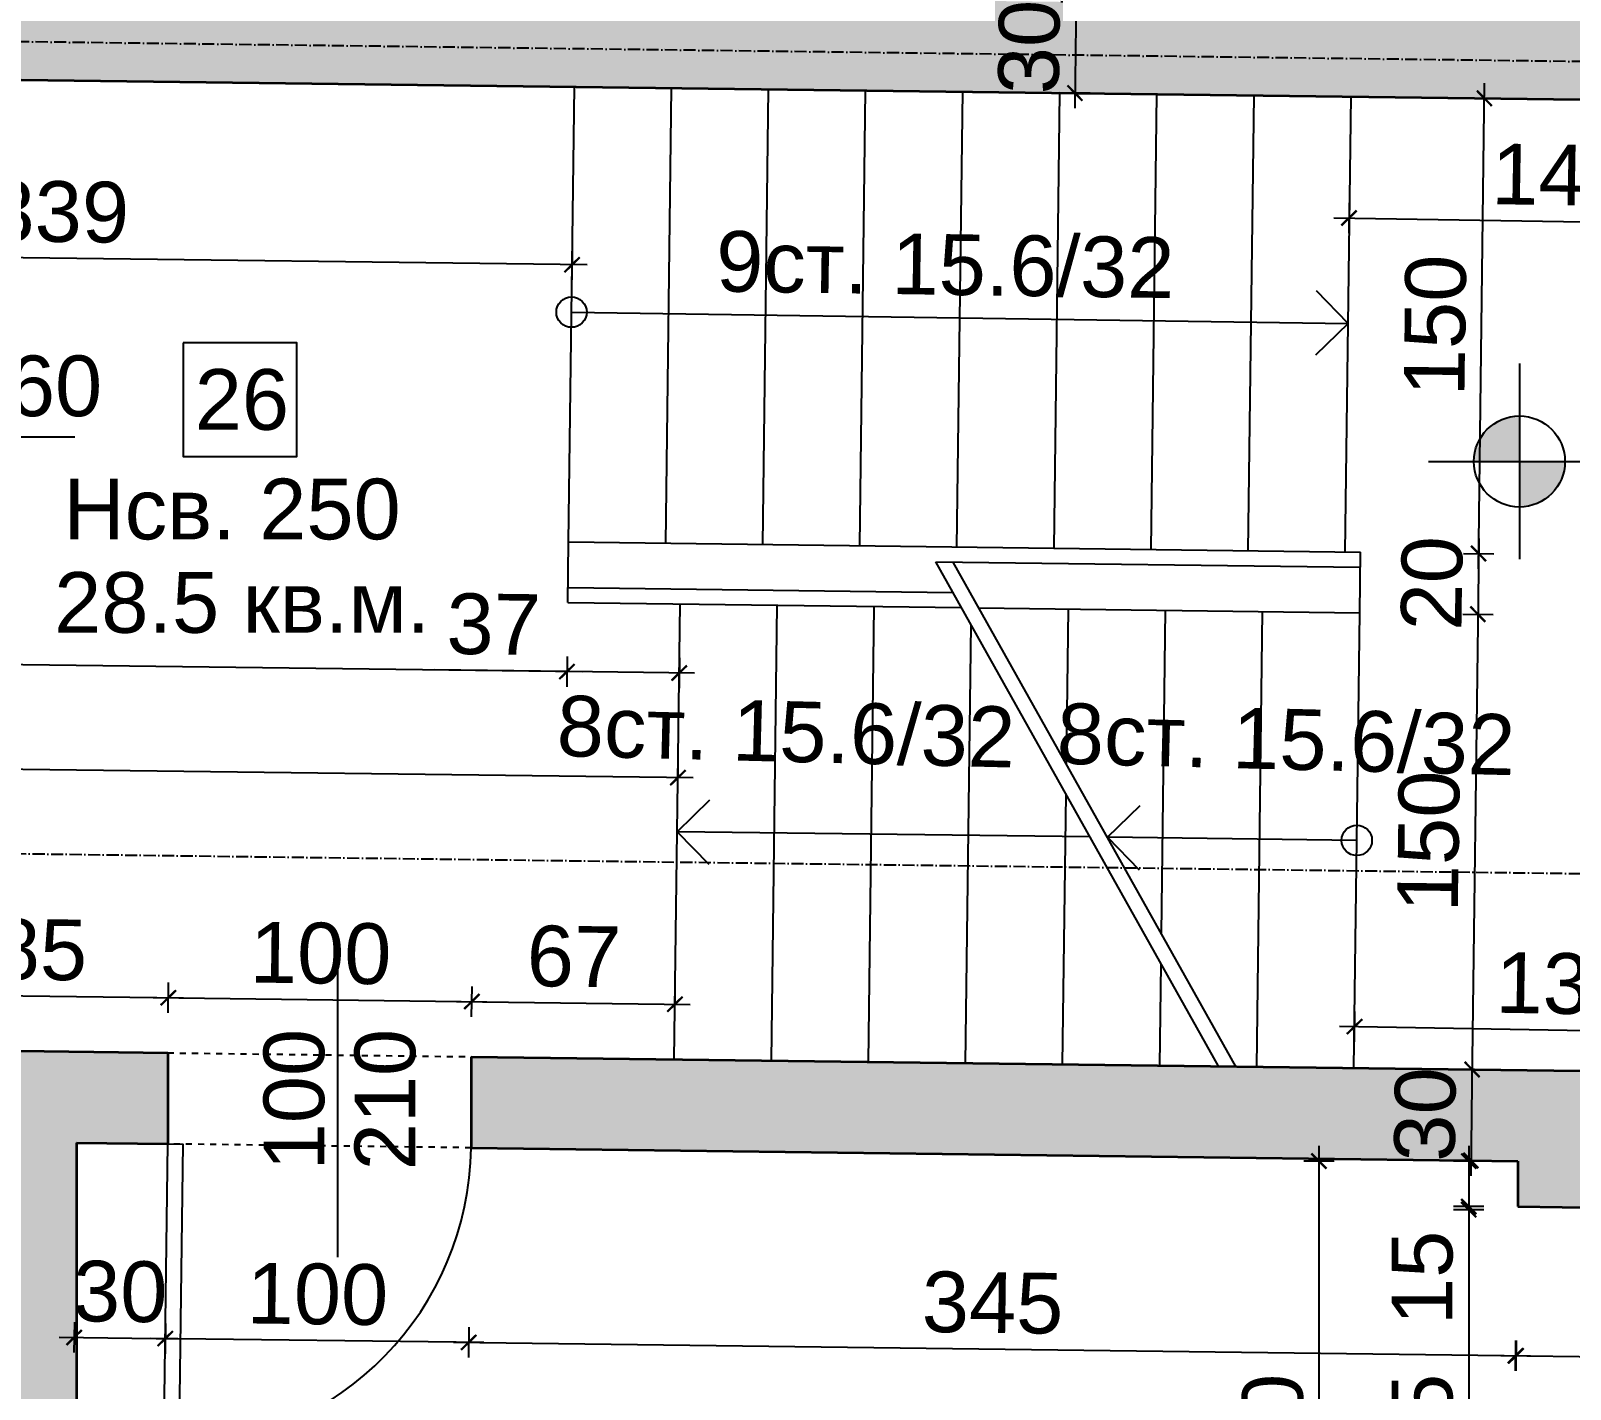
# Model space of a CAD drawing. Header units: inches. Extents: x -72385 to 39588, y -6525 to 66685.
# Drawn here: x -40827 to -40320, y 8320 to 8767 of the extents above; entities that cross this region are included whole.
import ezdxf

# ---------------------------------------------------------------- set-up
doc = ezdxf.new("R2010")
doc.units = ezdxf.units.IN
doc.header["$MEASUREMENT"] = 0
doc.linetypes.add('DashDot', pattern=[0.6, 0.4, -0.1, 0, -0.1])
doc.linetypes.add('Hidden', pattern=[0.4, 0.2, -0.2])
for name, color, linetype, lineweight in [('Врати', 251, 'Continuous', 25), ('Изгледни линии', 253, 'Continuous', 25), ('Линия на разрез', 252, 'DashDot', 25), ('Надписи Hсв', 252, 'Continuous', 25), ('Надписи врати', 252, 'Continuous', 25), ('Надписи коти вътрешни', 252, 'Continuous', 25), ('Надписи нива', 252, 'Continuous', 25), ('Надписи номера на пом.', 252, 'Continuous', 25), ('Надписи площ', 252, 'Continuous', 25), ('Оси', 252, 'DashDot', 25), ('Пунктир', 253, 'Hidden', 25), ('Разрезни линии', 7, 'Continuous', 35), ('Щрих стени', 254, 'Continuous', 25)]:
    doc.layers.add(name, color=color, linetype=linetype, lineweight=lineweight)
doc.styles.add('Arial Regular', font='arial.ttf')
doc.styles.get("Standard").update_dxf_attribs({"font": 'arial.ttf'})
doc.dimstyles.new('Annotative', dxfattribs={"dimscale": 0, "dimtxt": 20, "dimasz": 5, "dimexe": 5, "dimexo": 5, "dimgap": 5, "dimtad": 1, "dimdec": 0, "dimzin": 0, "dimdsep": 46, "dimtxsty": 'Standard', "dimblk": 'ARCHTICK', "dimcen": 5, "dimdle": 5, "dimadec": 0, "dimazin": 0, "dimtfac": 1, "dimtdec": 0, "dimtofl": 0, "dimtmove": 0, "dimatfit": 3, "dimldrblk": 'ARCHTICK', "dimfxl": 5, "dimfxlon": 1, "dimtolj": 1, "dimtzin": 0, "dimarcsym": 1})

# ---------------------------------------------------------------- blocks, each defined once
blk = doc.blocks.new('_ArchTick')
at = {"color": 0, "linetype": 'ByBlock', "const_width": 0.15}
blk.add_lwpolyline([(-0.5, -0.5), (0.5, 0.5)], dxfattribs=at)
blk = doc.blocks.new('*D1658')
at = {"layer": 'Defpoints', "color": 0, "ltscale": 50, "transparency": 16777216}
for p in [(-40782.11, 8448.68), (-40867.34, 8431.6), (-40782.34, 8430.52)]:
    blk.add_point(p, dxfattribs=at)
at = {"layer": 'Надписи коти вътрешни', "color": 0, "lineweight": -2, "ltscale": 50, "transparency": 16777216}
for p, q in [((-40867.17, 8444.76), (-40867.04, 8454.76)), ((-40782.17, 8443.68), (-40782.04, 8453.68)), ((-40872.11, 8449.83), (-40777.11, 8448.62))]:
    blk.add_line(p, q, dxfattribs=at)
at = {"layer": 'Надписи коти вътрешни', "color": 0, "lineweight": -2, "ltscale": 50, "transparency": 16777216, "xscale": 5, "yscale": 5, "zscale": 5}
for p, rotation in [((-40867.11, 8449.76), 179.2706286525463), ((-40782.11, 8448.68), 359.2706286525462)]:
    blk.add_blockref('_ArchTick', p, dxfattribs=dict(at, rotation=rotation))
at = {"layer": 'Надписи коти вътрешни', "color": 0, "ltscale": 50, "transparency": 16777216, "insert": (-40824.41, 8464.43), "char_height": 20, "attachment_point": 5, "rotation": 359.2706}
blk.add_mtext('\\A1;85', dxfattribs=at)
blk = doc.blocks.new('*D1659')
at = {"layer": 'Defpoints', "color": 0, "ltscale": 50, "transparency": 16777216}
for p in [(-40682.11, 8447.41), (-40782.34, 8430.52), (-40682.34, 8429.24)]:
    blk.add_point(p, dxfattribs=at)
at = {"layer": 'Надписи коти вътрешни', "color": 0, "lineweight": -2, "ltscale": 50, "transparency": 16777216}
for p, q in [((-40782.17, 8443.68), (-40782.04, 8453.68)), ((-40682.17, 8442.41), (-40682.04, 8452.41)), ((-40787.11, 8448.75), (-40677.11, 8447.35))]:
    blk.add_line(p, q, dxfattribs=at)
at = {"layer": 'Надписи коти вътрешни', "color": 0, "lineweight": -2, "ltscale": 50, "transparency": 16777216, "xscale": 5, "yscale": 5, "zscale": 5}
for p, rotation in [((-40782.11, 8448.68), 179.2706286525483), ((-40682.11, 8447.41), 359.2706286525483)]:
    blk.add_blockref('_ArchTick', p, dxfattribs=dict(at, rotation=rotation))
at = {"layer": 'Надписи коти вътрешни', "color": 0, "ltscale": 50, "transparency": 16777216, "insert": (-40731.91, 8463.26), "char_height": 20, "attachment_point": 5, "rotation": 359.2706}
blk.add_mtext('\\A1;100', dxfattribs=at)
blk = doc.blocks.new('*D1660')
at = {"layer": 'Defpoints', "color": 0, "ltscale": 50, "transparency": 16777216}
for p in [(-40615.15, 8446.56), (-40682.34, 8429.24), (-40615.38, 8428.39)]:
    blk.add_point(p, dxfattribs=at)
at = {"layer": 'Надписи коти вътрешни', "color": 0, "lineweight": -2, "ltscale": 50, "transparency": 16777216}
for p, q in [((-40682.17, 8442.41), (-40682.04, 8452.41)), ((-40687.11, 8447.47), (-40610.15, 8446.49)), ((-40615.21, 8441.56), (-40615.08, 8451.56))]:
    blk.add_line(p, q, dxfattribs=at)
at = {"layer": 'Надписи коти вътрешни', "color": 0, "lineweight": -2, "ltscale": 50, "transparency": 16777216, "xscale": 5, "yscale": 5, "zscale": 5}
for p, rotation in [((-40682.11, 8447.41), 179.2706286525543), ((-40615.15, 8446.56), 359.2706286525543)]:
    blk.add_blockref('_ArchTick', p, dxfattribs=dict(at, rotation=rotation))
at = {"layer": 'Надписи коти вътрешни', "color": 0, "ltscale": 50, "transparency": 16777216, "insert": (-40648.43, 8462.19), "char_height": 20, "attachment_point": 5, "rotation": 359.2706}
blk.add_mtext('\\A1;67', dxfattribs=at)
blk = doc.blocks.new('*D1661')
at = {"layer": 'Defpoints', "color": 0, "ltscale": 50, "transparency": 16777216}
for p in [(-40252.11, 8436.83), (-40391.4, 8425.54), (-40252.34, 8423.2)]:
    blk.add_point(p, dxfattribs=at)
at = {"layer": 'Надписи коти вътрешни', "color": 0, "lineweight": -2, "ltscale": 50, "transparency": 16777216}
for p, q in [((-40391.25, 8434.18), (-40391.08, 8444.17)), ((-40396.17, 8439.26), (-40247.11, 8436.75)), ((-40252.19, 8431.83), (-40252.02, 8441.83))]:
    blk.add_line(p, q, dxfattribs=at)
at = {"layer": 'Надписи коти вътрешни', "color": 0, "lineweight": -2, "ltscale": 50, "transparency": 16777216, "xscale": 5, "yscale": 5, "zscale": 5}
for p, rotation in [((-40391.17, 8439.18), 179.0346488675228), ((-40252.11, 8436.83), 359.0346488675228)]:
    blk.add_blockref('_ArchTick', p, dxfattribs=dict(at, rotation=rotation))
at = {"layer": 'Надписи коти вътрешни', "color": 0, "ltscale": 50, "transparency": 16777216, "insert": (-40321.38, 8453.22), "char_height": 20, "attachment_point": 5, "rotation": 359.0346}
blk.add_mtext('\\A1;139', dxfattribs=at)
blk = doc.blocks.new('*D1662')
at = {"layer": 'Defpoints', "color": 0, "ltscale": 50, "transparency": 16777216}
for p in [(-40392.32, 8745.58), (-40252.34, 8743.22), (-40253.01, 8703.24)]:
    blk.add_point(p, dxfattribs=at)
at = {"layer": 'Надписи коти вътрешни', "color": 0, "lineweight": -2, "ltscale": 50, "transparency": 16777216}
for p, q in [((-40392.91, 8710.59), (-40393.08, 8700.6)), ((-40252.93, 8708.24), (-40253.09, 8698.24)), ((-40398, 8705.68), (-40248.01, 8703.16))]:
    blk.add_line(p, q, dxfattribs=at)
at = {"layer": 'Надписи коти вътрешни', "color": 0, "lineweight": -2, "ltscale": 50, "transparency": 16777216, "xscale": 5, "yscale": 5, "zscale": 5}
for p, rotation in [((-40393, 8705.6), 179.036209973822), ((-40253.01, 8703.24), 359.036209973822)]:
    blk.add_blockref('_ArchTick', p, dxfattribs=dict(at, rotation=rotation))
at = {"layer": 'Надписи коти вътрешни', "color": 0, "ltscale": 50, "transparency": 16777216, "insert": (-40322.75, 8719.63), "char_height": 20, "attachment_point": 5, "rotation": 359.0362}
blk.add_mtext('\\A1;140', dxfattribs=at)
blk = doc.blocks.new('*D1664')
at = {"layer": 'Defpoints', "color": 0, "ltscale": 50, "transparency": 16777216}
for p in [(-40389.49, 8575.53), (-40391.4, 8425.54), (-40352.46, 8425.04)]:
    blk.add_point(p, dxfattribs=at)
at = {"layer": 'Надписи коти вътрешни', "color": 0, "lineweight": -2, "ltscale": 50, "transparency": 16777216}
for p, q in [((-40350.49, 8580.03), (-40352.52, 8420.04)), ((-40355.55, 8575.09), (-40345.55, 8574.97)), ((-40357.46, 8425.11), (-40347.46, 8424.98))]:
    blk.add_line(p, q, dxfattribs=at)
at = {"layer": 'Надписи коти вътрешни', "color": 0, "lineweight": -2, "ltscale": 50, "transparency": 16777216, "xscale": 5, "yscale": 5, "zscale": 5}
for p, rotation in [((-40350.55, 8575.03), 89.270628652551), ((-40352.46, 8425.04), 269.270628652551)]:
    blk.add_blockref('_ArchTick', p, dxfattribs=dict(at, rotation=rotation))
at = {"layer": 'Надписи коти вътрешни', "color": 0, "ltscale": 50, "transparency": 16777216, "insert": (-40366.72, 8500.23), "char_height": 20, "attachment_point": 5, "rotation": 89.2706}
blk.add_mtext('\\A1;150', dxfattribs=at)
blk = doc.blocks.new('*D1665')
at = {"layer": 'Defpoints', "color": 0, "ltscale": 50, "transparency": 16777216}
for p in [(-40392.32, 8745.58), (-40348.39, 8745.02), (-40394.23, 8595.59)]:
    blk.add_point(p, dxfattribs=at)
at = {"layer": 'Надписи коти вътрешни', "color": 0, "lineweight": -2, "ltscale": 50, "transparency": 16777216}
for p, q in [((-40350.36, 8590.03), (-40348.32, 8750.02)), ((-40353.39, 8745.08), (-40343.39, 8744.95)), ((-40355.3, 8595.09), (-40345.3, 8594.97))]:
    blk.add_line(p, q, dxfattribs=at)
at = {"layer": 'Надписи коти вътрешни', "color": 0, "lineweight": -2, "ltscale": 50, "transparency": 16777216, "xscale": 5, "yscale": 5, "zscale": 5}
for p, rotation in [((-40348.39, 8745.02), 89.270628652552), ((-40350.3, 8595.03), 269.270628652552)]:
    blk.add_blockref('_ArchTick', p, dxfattribs=dict(at, rotation=rotation))
at = {"layer": 'Надписи коти вътрешни', "color": 0, "ltscale": 50, "transparency": 16777216, "insert": (-40364.55, 8670.22), "char_height": 20, "attachment_point": 5, "rotation": 89.2706}
blk.add_mtext('\\A1;150', dxfattribs=at)
blk = doc.blocks.new('*D1666')
at = {"layer": 'Defpoints', "color": 0, "ltscale": 50, "transparency": 16777216}
for p in [(-40389.23, 8595.53), (-40389.49, 8575.53), (-40350.55, 8575.03)]:
    blk.add_point(p, dxfattribs=at)
at = {"layer": 'Надписи коти вътрешни', "color": 0, "lineweight": -2, "ltscale": 50, "transparency": 16777216}
for p, q in [((-40350.23, 8600.03), (-40350.61, 8570.03)), ((-40355.3, 8595.09), (-40345.3, 8594.97)), ((-40355.55, 8575.09), (-40345.55, 8574.97))]:
    blk.add_line(p, q, dxfattribs=at)
at = {"layer": 'Надписи коти вътрешни', "color": 0, "lineweight": -2, "ltscale": 50, "transparency": 16777216, "xscale": 5, "yscale": 5, "zscale": 5}
for p, rotation in [((-40350.3, 8595.03), 89.27062865252148), ((-40350.55, 8575.03), 269.2706286525215)]:
    blk.add_blockref('_ArchTick', p, dxfattribs=dict(at, rotation=rotation))
at = {"layer": 'Надписи коти вътрешни', "color": 0, "ltscale": 50, "transparency": 16777216, "insert": (-40365.63, 8585.22), "char_height": 20, "attachment_point": 5, "rotation": 89.2706}
blk.add_mtext('\\A1;20', dxfattribs=at)
blk = doc.blocks.new('*D1667')
at = {"layer": 'Defpoints', "color": 0, "ltscale": 50, "transparency": 16777216}
for p in [(-40987.34, 8753.15), (-40648.3, 8748.84), (-40988.08, 8694.51)]:
    blk.add_point(p, dxfattribs=at)
at = {"layer": 'Надписи коти вътрешни', "color": 0, "lineweight": -2, "ltscale": 50, "transparency": 16777216}
for p, q in [((-40988.02, 8699.51), (-40988.15, 8689.51)), ((-40644.05, 8690.13), (-40993.08, 8694.57)), ((-40648.99, 8695.19), (-40649.11, 8685.19))]:
    blk.add_line(p, q, dxfattribs=at)
at = {"layer": 'Надписи коти вътрешни', "color": 0, "lineweight": -2, "ltscale": 50, "transparency": 16777216, "xscale": 5, "yscale": 5, "zscale": 5}
for p, rotation in [((-40988.08, 8694.51), 179.2706260381863), ((-40649.05, 8690.19), 359.2706260381863)]:
    blk.add_blockref('_ArchTick', p, dxfattribs=dict(at, rotation=rotation))
at = {"layer": 'Надписи коти вътрешни', "color": 0, "ltscale": 50, "transparency": 16777216, "insert": (-40818.37, 8707.57), "char_height": 20, "attachment_point": 5, "rotation": 359.2706}
blk.add_mtext('\\A1;339', dxfattribs=at)
blk = doc.blocks.new('*D1670')
at = {"layer": 'Defpoints', "color": 0, "ltscale": 50, "transparency": 16777216}
for p in [(-40650.47, 8578.85), (-40613.47, 8578.38), (-40650.76, 8556.13)]:
    blk.add_point(p, dxfattribs=at)
at = {"layer": 'Надписи коти вътрешни', "color": 0, "lineweight": -2, "ltscale": 50, "transparency": 16777216}
for p, q in [((-40650.69, 8561.13), (-40650.82, 8551.13)), ((-40613.7, 8560.66), (-40613.82, 8550.66)), ((-40650.76, 8556.13), (-40694.39, 8556.68)), ((-40608.76, 8555.59), (-40650.76, 8556.13))]:
    blk.add_line(p, q, dxfattribs=at)
at = {"layer": 'Надписи коти вътрешни', "color": 0, "lineweight": -2, "ltscale": 50, "transparency": 16777216, "xscale": 5, "yscale": 5, "zscale": 5}
for p, rotation in [((-40650.76, 8556.13), 179.2706286525415), ((-40613.76, 8555.66), 359.2706286525415)]:
    blk.add_blockref('_ArchTick', p, dxfattribs=dict(at, rotation=rotation))
at = {"layer": 'Надписи коти вътрешни', "color": 0, "ltscale": 50, "transparency": 16777216, "insert": (-40674.88, 8571.65), "char_height": 20, "attachment_point": 5, "rotation": 359.2706}
blk.add_mtext('\\A1;37', dxfattribs=at)
blk = doc.blocks.new('*D1671')
at = {"layer": 'Defpoints', "color": 0, "ltscale": 50, "transparency": 16777216}
for p in [(-41112.34, 8754.74), (-40648.3, 8748.84), (-41114.79, 8562.04)]:
    blk.add_point(p, dxfattribs=at)
at = {"layer": 'Надписи коти вътрешни', "color": 0, "lineweight": -2, "ltscale": 50, "transparency": 16777216}
for p, q in [((-41114.73, 8567.04), (-41114.85, 8557.04)), ((-40645.76, 8556.06), (-41119.79, 8562.1)), ((-40650.69, 8561.13), (-40650.82, 8551.13))]:
    blk.add_line(p, q, dxfattribs=at)
at = {"layer": 'Надписи коти вътрешни', "color": 0, "lineweight": -2, "ltscale": 50, "transparency": 16777216, "xscale": 5, "yscale": 5, "zscale": 5}
for p, rotation in [((-41114.79, 8562.04), 179.2706267424348), ((-40650.76, 8556.13), 359.2706267424348)]:
    blk.add_blockref('_ArchTick', p, dxfattribs=dict(at, rotation=rotation))
at = {"layer": 'Надписи коти вътрешни', "color": 0, "ltscale": 50, "transparency": 16777216, "insert": (-40882.58, 8574.29), "char_height": 20, "attachment_point": 5, "rotation": 359.2706}
blk.add_mtext('\\A1;464', dxfattribs=at)
blk = doc.blocks.new('*D1672')
at = {"layer": 'Defpoints', "color": 0, "ltscale": 50, "transparency": 16777216}
for p in [(-41111.16, 8527.5), (-41112.34, 8434.72), (-40615.38, 8428.39)]:
    blk.add_point(p, dxfattribs=at)
at = {"layer": 'Надписи коти вътрешни', "color": 0, "lineweight": -2, "ltscale": 50, "transparency": 16777216}
for p, q in [((-41111.22, 8522.5), (-41111.09, 8532.5)), ((-40609.2, 8521.11), (-41116.16, 8527.57)), ((-40614.26, 8516.18), (-40614.13, 8526.17))]:
    blk.add_line(p, q, dxfattribs=at)
at = {"layer": 'Надписи коти вътрешни', "color": 0, "lineweight": -2, "ltscale": 50, "transparency": 16777216, "xscale": 5, "yscale": 5, "zscale": 5}
for p, rotation in [((-41111.16, 8527.5), 179.27062686898), ((-40614.2, 8521.18), 359.27062686898)]:
    blk.add_blockref('_ArchTick', p, dxfattribs=dict(at, rotation=rotation))
at = {"layer": 'Надписи коти вътрешни', "color": 0, "ltscale": 50, "transparency": 16777216, "insert": (-40862.48, 8539.55), "char_height": 20, "attachment_point": 5, "rotation": 359.2706}
blk.add_mtext('\\A1;497', dxfattribs=at)
blk = doc.blocks.new('*D1676')
at = {"layer": 'Defpoints', "color": 0, "ltscale": 50, "transparency": 16777216}
for p in [(-40812.34, 8400.9), (-40782.34, 8400.51), (-40783.15, 8336.37)]:
    blk.add_point(p, dxfattribs=at)
at = {"layer": 'Надписи коти вътрешни', "color": 0, "lineweight": -2, "ltscale": 50, "transparency": 16777216}
for p, q in [((-40813.09, 8341.75), (-40813.22, 8331.76)), ((-40783.09, 8341.37), (-40783.22, 8331.37)), ((-40818.15, 8336.82), (-40778.15, 8336.31))]:
    blk.add_line(p, q, dxfattribs=at)
at = {"layer": 'Надписи коти вътрешни', "color": 0, "lineweight": -2, "ltscale": 50, "transparency": 16777216, "xscale": 5, "yscale": 5, "zscale": 5}
for p, rotation in [((-40813.15, 8336.76), 179.2706286525393), ((-40783.15, 8336.37), 359.2706286525393)]:
    blk.add_blockref('_ArchTick', p, dxfattribs=dict(at, rotation=rotation))
at = {"layer": 'Надписи коти вътрешни', "color": 0, "ltscale": 50, "transparency": 16777216, "insert": (-40797.96, 8351.78), "char_height": 20, "attachment_point": 5, "rotation": 359.2706}
blk.add_mtext('\\A1;30', dxfattribs=at)
blk = doc.blocks.new('*D1677')
at = {"layer": 'Defpoints', "color": 0, "ltscale": 50, "transparency": 16777216}
for p in [(-40782.34, 8400.51), (-40682.34, 8399.24), (-40783.15, 8336.37)]:
    blk.add_point(p, dxfattribs=at)
at = {"layer": 'Надписи коти вътрешни', "color": 0, "lineweight": -2, "ltscale": 50, "transparency": 16777216}
for p, q in [((-40783.09, 8341.37), (-40783.22, 8331.37)), ((-40678.15, 8335.04), (-40788.15, 8336.44)), ((-40683.09, 8340.1), (-40683.22, 8330.1))]:
    blk.add_line(p, q, dxfattribs=at)
at = {"layer": 'Надписи коти вътрешни', "color": 0, "lineweight": -2, "ltscale": 50, "transparency": 16777216, "xscale": 5, "yscale": 5, "zscale": 5}
for p, rotation in [((-40783.15, 8336.37), 179.2706286525483), ((-40683.15, 8335.1), 359.2706286525483)]:
    blk.add_blockref('_ArchTick', p, dxfattribs=dict(at, rotation=rotation))
at = {"layer": 'Надписи коти вътрешни', "color": 0, "ltscale": 50, "transparency": 16777216, "insert": (-40732.96, 8350.95), "char_height": 20, "attachment_point": 5, "rotation": 359.2706}
blk.add_mtext('\\A1;100', dxfattribs=at)
blk = doc.blocks.new('*D1678')
at = {"layer": 'Defpoints', "color": 0, "ltscale": 50, "transparency": 16777216}
for p in [(-40682.34, 8399.24), (-40337.34, 8394.85), (-40338.15, 8330.71)]:
    blk.add_point(p, dxfattribs=at)
at = {"layer": 'Надписи коти вътрешни', "color": 0, "lineweight": -2, "ltscale": 50, "transparency": 16777216}
for p, q in [((-40683.09, 8340.1), (-40683.22, 8330.1)), ((-40338.09, 8335.71), (-40338.22, 8325.71)), ((-40688.15, 8335.16), (-40333.15, 8330.64))]:
    blk.add_line(p, q, dxfattribs=at)
at = {"layer": 'Надписи коти вътрешни', "color": 0, "lineweight": -2, "ltscale": 50, "transparency": 16777216, "xscale": 5, "yscale": 5, "zscale": 5}
for p, rotation in [((-40683.15, 8335.1), 179.2706286525475), ((-40338.15, 8330.71), 359.2706286525474)]:
    blk.add_blockref('_ArchTick', p, dxfattribs=dict(at, rotation=rotation))
at = {"layer": 'Надписи коти вътрешни', "color": 0, "ltscale": 50, "transparency": 16777216, "insert": (-40510.46, 8348.12), "char_height": 20, "attachment_point": 5, "rotation": 359.2706}
blk.add_mtext('\\A1;345', dxfattribs=at)
blk = doc.blocks.new('*D1679')
at = {"layer": 'Defpoints', "color": 0, "ltscale": 50, "transparency": 16777216}
for p in [(-40337.34, 8379.85), (-40257.34, 8378.83), (-40257.96, 8329.69)]:
    blk.add_point(p, dxfattribs=at)
at = {"layer": 'Надписи коти вътрешни', "color": 0, "lineweight": -2, "ltscale": 50, "transparency": 16777216}
for p, q in [((-40337.9, 8335.71), (-40338.03, 8325.71)), ((-40342.96, 8330.77), (-40252.96, 8329.62)), ((-40257.9, 8334.69), (-40258.03, 8324.69))]:
    blk.add_line(p, q, dxfattribs=at)
at = {"layer": 'Надписи коти вътрешни', "color": 0, "lineweight": -2, "ltscale": 50, "transparency": 16777216, "xscale": 5, "yscale": 5, "zscale": 5}
for p, rotation in [((-40337.96, 8330.71), 179.2706286525489), ((-40257.96, 8329.69), 359.2706286525489)]:
    blk.add_blockref('_ArchTick', p, dxfattribs=dict(at, rotation=rotation))
at = {"layer": 'Надписи коти вътрешни', "color": 0, "ltscale": 50, "transparency": 16777216, "insert": (-40297.77, 8345.41), "char_height": 20, "attachment_point": 5, "rotation": 359.2706}
blk.add_mtext('\\A1;80', dxfattribs=at)
blk = doc.blocks.new('*D7883')
at = {"layer": 'Defpoints', "color": 0, "ltscale": 50, "transparency": 16777216}
for p in [(-40337.34, 8394.85), (-40353.55, 8379.85), (-40337.34, 8379.85)]:
    blk.add_point(p, dxfattribs=at)
at = {"layer": 'Надписи коти вътрешни', "color": 0, "lineweight": -2, "ltscale": 50, "transparency": 16777216}
for p, q in [((-40353.55, 8399.85), (-40353.55, 8379.85)), ((-40348.55, 8394.85), (-40358.55, 8394.85)), ((-40348.55, 8379.85), (-40358.55, 8379.85)), ((-40353.55, 8379.85), (-40353.55, 8337.93))]:
    blk.add_line(p, q, dxfattribs=at)
at = {"layer": 'Надписи коти вътрешни', "color": 0, "lineweight": -2, "ltscale": 50, "transparency": 16777216, "xscale": 5, "yscale": 5, "zscale": 5}
for p, rotation in [((-40353.55, 8394.85), 90), ((-40353.55, 8379.85), 270)]:
    blk.add_blockref('_ArchTick', p, dxfattribs=dict(at, rotation=rotation))
at = {"layer": 'Надписи коти вътрешни', "color": 0, "ltscale": 50, "transparency": 16777216, "insert": (-40368.77, 8356.39), "char_height": 20, "attachment_point": 5, "rotation": 90}
blk.add_mtext('\\A1;15', dxfattribs=at)
blk = doc.blocks.new('*D8269')
at = {"layer": 'Defpoints', "color": 0, "ltscale": 50, "transparency": 16777216}
for p in [(-40257.34, 8378.83), (-40353.55, 8173.81), (-40257.34, 8173.81)]:
    blk.add_point(p, dxfattribs=at)
at = {"layer": 'Надписи коти вътрешни', "color": 0, "lineweight": -2, "ltscale": 50, "transparency": 16777216}
for p, q in [((-40353.55, 8383.83), (-40353.55, 8168.81)), ((-40348.55, 8378.83), (-40358.55, 8378.83)), ((-40348.55, 8173.81), (-40358.55, 8173.81))]:
    blk.add_line(p, q, dxfattribs=at)
at = {"layer": 'Надписи коти вътрешни', "color": 0, "lineweight": -2, "ltscale": 50, "transparency": 16777216, "xscale": 5, "yscale": 5, "zscale": 5}
for p, rotation in [((-40353.55, 8378.83), 90), ((-40353.55, 8173.81), 270)]:
    blk.add_blockref('_ArchTick', p, dxfattribs=dict(at, rotation=rotation))
at = {"layer": 'Надписи коти вътрешни', "color": 0, "ltscale": 50, "transparency": 16777216, "insert": (-40368.77, 8301.46), "char_height": 20, "attachment_point": 5, "rotation": 90}
blk.add_mtext('\\A1;205', dxfattribs=at)
blk = doc.blocks.new('*D8268')
at = {"layer": 'Defpoints', "color": 0, "ltscale": 50, "transparency": 16777216}
for p in [(-40402.89, 8394.85), (-40358.55, 8394.85), (-40358.54, 8175.1)]:
    blk.add_point(p, dxfattribs=at)
at = {"layer": 'Надписи коти вътрешни', "color": 0, "lineweight": -2, "ltscale": 50, "transparency": 16777216}
for p, q in [((-40402.89, 8170.1), (-40402.89, 8399.85)), ((-40397.89, 8394.85), (-40407.89, 8394.85)), ((-40397.89, 8175.1), (-40407.89, 8175.1))]:
    blk.add_line(p, q, dxfattribs=at)
at = {"layer": 'Надписи коти вътрешни', "color": 0, "lineweight": -2, "ltscale": 50, "transparency": 16777216, "xscale": 5, "yscale": 5, "zscale": 5}
for p, rotation in [((-40402.89, 8394.85), 90), ((-40402.89, 8175.1), 270)]:
    blk.add_blockref('_ArchTick', p, dxfattribs=dict(at, rotation=rotation))
at = {"layer": 'Надписи коти вътрешни', "color": 0, "ltscale": 50, "transparency": 16777216, "insert": (-40418.1, 8301.46), "char_height": 20, "attachment_point": 5, "rotation": 90}
blk.add_mtext('\\A1;220', dxfattribs=at)
blk = doc.blocks.new('*D7881')
at = {"layer": 'Defpoints', "color": 0, "ltscale": 10, "transparency": 16777216}
for p in [(-40461.52, 8776.46), (-40483.34, 8746.74), (-40461.9, 8746.46)]:
    blk.add_point(p, dxfattribs=at)
at = {"layer": 'Надписи коти вътрешни', "color": 0, "lineweight": -2, "ltscale": 10, "transparency": 16777216}
for p, q in [((-40482.9, 8781.73), (-40483.41, 8741.74)), ((-40477.96, 8776.67), (-40487.96, 8776.8)), ((-40478.34, 8746.67), (-40488.34, 8746.8))]:
    blk.add_line(p, q, dxfattribs=at)
at = {"layer": 'Надписи коти вътрешни', "color": 0, "lineweight": -2, "ltscale": 10, "transparency": 16777216, "xscale": 5, "yscale": 5, "zscale": 5}
for p, rotation in [((-40482.96, 8776.73), 89.27062865254923), ((-40483.34, 8746.74), 269.2706286525492)]:
    blk.add_blockref('_ArchTick', p, dxfattribs=dict(at, rotation=rotation))
at = {"layer": 'Надписи коти вътрешни', "color": 0, "ltscale": 10, "transparency": 16777216, "insert": (-40498.37, 8761.93), "char_height": 20, "attachment_point": 5, "rotation": 89.2706}
blk.add_mtext('\\A1;30', dxfattribs=at)
blk = doc.blocks.new('*D7882')
at = {"layer": 'Defpoints', "color": 0, "ltscale": 10, "transparency": 16777216}
for p in [(-40367.08, 8425.23), (-40367.46, 8395.23), (-40352.84, 8395.05)]:
    blk.add_point(p, dxfattribs=at)
at = {"layer": 'Надписи коти вътрешни', "color": 0, "lineweight": -2, "ltscale": 10, "transparency": 16777216}
for p, q in [((-40352.4, 8430.04), (-40352.91, 8390.05)), ((-40357.46, 8425.11), (-40347.46, 8424.98)), ((-40357.84, 8395.11), (-40347.84, 8394.98))]:
    blk.add_line(p, q, dxfattribs=at)
at = {"layer": 'Надписи коти вътрешни', "color": 0, "lineweight": -2, "ltscale": 10, "transparency": 16777216, "xscale": 5, "yscale": 5, "zscale": 5}
for p, rotation in [((-40352.46, 8425.04), 89.27062865253532), ((-40352.84, 8395.05), 269.2706286525353)]:
    blk.add_blockref('_ArchTick', p, dxfattribs=dict(at, rotation=rotation))
at = {"layer": 'Надписи коти вътрешни', "color": 0, "ltscale": 10, "transparency": 16777216, "insert": (-40367.87, 8410.24), "char_height": 20, "attachment_point": 5, "rotation": 89.2706}
blk.add_mtext('\\A1;30', dxfattribs=at)

msp = doc.modelspace()

# ---------------------------------------------------------------- hatches: boundary and pattern name
at = {"layer": 'Надписи нива', "ltscale": 50}
h = msp.add_hatch(color=256, dxfattribs=at)
h.dxf.hatch_style = 1
h.paths.add_polyline_path([(-40336.84, 8610.35, 0.414214), (-40321.84, 8625.35), (-40336.84, 8625.35)])
h.paths.add_polyline_path([(-40336.84, 8625.35), (-40336.84, 8640.35, 0.414214), (-40351.84, 8625.35)])
at = {"layer": 'Щрих стени', "ltscale": 10}
h = msp.add_hatch(color=256, dxfattribs=at)
h.dxf.hatch_style = 1
h.paths.add_polyline_path([(-41112.34, 9949.84), (-40882.34, 9946.91), (-40882.34, 9966.91), (-40907.34, 9967.23), (-40907.34, 9982.23), (-41142.34, 9985.22), (-41142.34, 9400.18), (-41147.34, 9400.24), (-41147.34, 9335.24), (-41142.34, 9335.17), (-41142.34, 9105.15), (-41197.34, 9105.85), (-41197.34, 9025.85), (-41142.34, 9025.15), (-41142.34, 8800.13), (-41147.34, 8800.19), (-41147.34, 8735.19), (-41142.34, 8735.12), (-41142.34, 8660.12), (-41112.34, 8659.74), (-41112.34, 8754.74), (-41087.34, 8754.42), (-41087.34, 8804.43), (-41112.34, 8804.75)])
h.paths.add_polyline_path([(-40917.34, 9787.34), (-40962.34, 9787.92), (-40962.34, 8907.85), (-40932.34, 8907.46), (-40932.34, 9757.53), (-40917.34, 9757.34)], flags=17)
h.paths.add_polyline_path([(-40422.34, 9781.04), (-40662.34, 9784.1), (-40662.34, 9809.1), (-40692.34, 9809.48), (-40692.34, 9784.48), (-40817.34, 9786.07), (-40817.34, 9756.07), (-40452.34, 9751.42), (-40452.34, 8916.35), (-40422.34, 8915.97)])
h.paths.add_polyline_path([(-40222.34, 9973.51), (-40717.34, 9979.81), (-40717.34, 9964.81), (-40742.34, 9965.13), (-40742.34, 9945.13), (-40692.34, 9944.49), (-40692.34, 9939.49), (-40662.34, 9939.11), (-40662.34, 9944.11), (-40257.34, 9938.96), (-40257.34, 9638.93), (-40222.34, 9638.49)])
h.paths.add_polyline_path([(-40642.34, 9378.81), (-40717.34, 9379.77), (-40717.34, 9344.76), (-40642.34, 9343.81)], flags=17)
h.paths.add_polyline_path([(-40422.34, 8775.96), (-40422.34, 8815.96), (-40452.34, 8816.35), (-40452.34, 8776.34), (-40932.34, 8782.45), (-40932.34, 8807.46), (-40962.34, 8807.84), (-40962.34, 8782.84), (-40987.34, 8783.15), (-40987.34, 8753.15), (-40207.34, 8743.22), (-40207.34, 8763.22), (-40222.34, 8763.41), (-40222.34, 9498.47), (-40257.34, 9498.92), (-40257.34, 8773.86)])
h.paths.add_polyline_path([(-40967.34, 8432.87), (-41112.34, 8434.72), (-41112.34, 8499.72), (-41142.34, 8500.1), (-41142.34, 8150.08), (-41107.34, 8149.63), (-41107.34, 8209.64), (-41112.34, 8209.7), (-41112.34, 8404.71), (-40967.34, 8402.87)])
h.paths.add_polyline_path([(-40782.34, 8430.52), (-40867.34, 8431.6), (-40867.34, 8401.6), (-40842.34, 8401.28), (-40842.34, 8181.26), (-40842.34, 8146.26), (-40807.34, 8145.81), (-40807.34, 8180.81), (-40812.34, 8180.88), (-40812.34, 8400.9), (-40782.34, 8400.51)])
h.paths.add_polyline_path([(-40207.34, 8423.2), (-40682.34, 8429.24), (-40682.34, 8399.24), (-40337.34, 8394.85), (-40337.34, 8379.85), (-40257.34, 8378.83), (-40257.34, 8173.81), (-40542.34, 8177.44), (-40542.34, 8142.44), (-40222.34, 8138.36), (-40222.34, 8403.39), (-40207.34, 8403.19)])

# ---------------------------------------------------------------- linework, layer by layer
at = {"layer": 'Врати', "ltscale": 50}
msp.add_lwpolyline([(-40782.34, 8400.51), (-40777.34, 8400.45), (-40778.61, 8300.46), (-40783.61, 8300.52)], close=True, dxfattribs=at)
msp.add_arc((-40782.34, 8400.51), 100, 272.1366, 359.2706, dxfattribs=at)
at = {"layer": 'Изгледни линии', "ltscale": 50}
for p, q in [((-40650.21, 8598.85), (-40648.3, 8748.84)), ((-40618.21, 8598.44), (-40616.31, 8748.43)), ((-40586.22, 8598.03), (-40584.31, 8748.02)), ((-40554.22, 8597.63), (-40552.31, 8747.61)), ((-40522.22, 8597.22), (-40520.31, 8747.21)), ((-40490.23, 8596.81), (-40488.32, 8746.8)), ((-40458.23, 8596.4), (-40456.32, 8746.39)), ((-40426.23, 8596), (-40424.32, 8745.98)), ((-40394.23, 8595.59), (-40392.32, 8745.58)), ((-40650.47, 8578.85), (-40650.21, 8598.85)), ((-40650.21, 8598.85), (-40389.23, 8595.53)), ((-40389.49, 8575.53), (-40389.23, 8595.53)), ((-40436.07, 8426.11), (-40529.22, 8592.31)), ((-40529.22, 8592.31), (-40389.3, 8590.53)), ((-40430.29, 8426.03), (-40523.45, 8592.23)), ((-40650.4, 8583.85), (-40523.57, 8582.23)), ((-40650.47, 8578.85), (-40520.75, 8577.2)), ((-40615.38, 8428.39), (-40613.47, 8578.38)), ((-40583.38, 8427.98), (-40581.47, 8577.97)), ((-40551.38, 8427.58), (-40549.48, 8577.56)), ((-40514.98, 8577.12), (-40389.49, 8575.53)), ((-40486.13, 8525.66), (-40485.48, 8576.75)), ((-40454.84, 8469.83), (-40453.48, 8576.34)), ((-40423.39, 8425.95), (-40421.49, 8575.93)), ((-40391.4, 8425.54), (-40389.49, 8575.53)), ((-40519.39, 8427.17), (-40517.55, 8571.49)), ((-40487.39, 8426.76), (-40486.26, 8515.66)), ((-40455.39, 8426.35), (-40454.97, 8459.83))]:
    msp.add_line(p, q, dxfattribs=at)
at = {"layer": 'Линия на разрез', "ltscale": 10}
msp.add_lwpolyline([(-52477.21, 9144.44), (-41314.83, 9002.34), (-41314.83, 8502.3), (-40082.38, 8486.61)], dxfattribs=at)
at = {"layer": 'Надписи врати', "ltscale": 50}
msp.add_line((-40726.24, 8363.15), (-40726.24, 8463.15), dxfattribs=at)
at = {"layer": 'Надписи нива', "ltscale": 50}
for p, q in [((-40393.28, 8670.82), (-40403.73, 8681.58)), ((-40649.25, 8674.56), (-40393.28, 8670.82)), ((-40393.28, 8670.82), (-40404.04, 8660.37)), ((-40336.84, 8657.68), (-40336.84, 8593.17)), ((-40942.91, 8633.43), (-40812.91, 8633.43)), ((-40366.84, 8625.35), (-40236.84, 8625.35)), ((-40614.42, 8503.38), (-40603.68, 8513.86)), ((-40472.64, 8501.58), (-40461.89, 8512.05)), ((-40478.41, 8501.65), (-40614.42, 8503.38)), ((-40614.42, 8503.38), (-40603.95, 8492.64)), ((-40390.44, 8500.53), (-40472.64, 8501.58)), ((-40472.64, 8501.58), (-40462.16, 8490.84))]:
    msp.add_line(p, q, dxfattribs=at)
for centre, radius in [((-40649.25, 8674.56), 5), ((-40336.84, 8625.35), 15), ((-40390.44, 8500.53), 5)]:
    msp.add_circle(centre, radius, dxfattribs=at)
at = {"layer": 'Надписи номера на пом.', "ltscale": 50}
msp.add_lwpolyline([(-40777.27, 8664.48), (-40777.27, 8626.98), (-40739.77, 8626.98), (-40739.77, 8664.48)], close=True, dxfattribs=at)
at = {"layer": 'Оси', "ltscale": 10}
msp.add_lwpolyline([(-39839.84, 8751.04), (-51384.84, 8898.02), (-51384.84, 9028.03), (-52699.84, 9044.77)], dxfattribs=at)
at = {"layer": 'Пунктир', "ltscale": 10}
for p, q in [((-40782.34, 8430.52), (-40682.34, 8429.24)), ((-40682.34, 8399.24), (-40782.34, 8400.51))]:
    msp.add_line(p, q, dxfattribs=at)
at = {"layer": 'Разрезни линии', "ltscale": 50}
for p, q in [((-40987.34, 8753.15), (-40207.34, 8743.22)), ((-40867.34, 8431.6), (-40782.34, 8430.52)), ((-40782.34, 8430.52), (-40782.34, 8400.51)), ((-40682.34, 8429.24), (-40207.34, 8423.2)), ((-40682.34, 8429.24), (-40682.34, 8399.24)), ((-40812.34, 8400.9), (-40782.34, 8400.51)), ((-40812.34, 8400.9), (-40812.34, 8180.88)), ((-40682.34, 8399.24), (-40337.34, 8394.85)), ((-40337.34, 8394.85), (-40337.34, 8379.85)), ((-40337.34, 8379.85), (-40257.34, 8378.83))]:
    msp.add_line(p, q, dxfattribs=at)

# ---------------------------------------------------------------- texts
at = {"layer": 'Надписи Hсв', "ltscale": 100, "insert": (-40816.67, 8619.7), "char_height": 20, "width": 180.4891, "attachment_point": 1, "style": 'Arial Regular'}
msp.add_mtext('\\pxt8;Hсв. 250', dxfattribs=at)
at = {"layer": 'Надписи врати', "ltscale": 100, "char_height": 20, "width": 180.4891, "attachment_point": 1, "rotation": 90, "style": 'Arial Regular'}
for s, insert in [('100', (-40750.75, 8391.81)), ('210', (-40720.75, 8391.81))]:
    msp.add_mtext(s, dxfattribs=dict(at, insert=insert))
at = {"layer": 'Надписи нива', "ltscale": 100, "char_height": 20, "width": 180.4891, "attachment_point": 1, "style": 'Arial Regular'}
for s, insert, rotation in [('9ст. 15.6/32', (-40601.41, 8701.38), 359.1631), ('8ст. 15.6/32', (-40653.78, 8548.34), 358.5413), ('8ст. 15.6/32', (-40488.98, 8545.81), 358.5413)]:
    msp.add_mtext(s, dxfattribs=dict(at, insert=insert, rotation=rotation))
at = {"layer": 'Надписи нива', "ltscale": 100, "insert": (-40890.15, 8660.28), "char_height": 20, "width": 180.4891, "attachment_point": 1, "style": 'Arial Regular'}
msp.add_mtext('+10.60', dxfattribs=at)
at = {"layer": 'Надписи номера на пом.', "ltscale": 100, "insert": (-40848.13, 8655.79), "char_height": 20, "width": 180.4891, "attachment_point": 1, "style": 'Arial Regular'}
msp.add_mtext('\\pxqc;26', dxfattribs=at)
at = {"layer": 'Надписи площ', "ltscale": 100, "insert": (-40819.74, 8588.91), "char_height": 20, "width": 180.4891, "attachment_point": 1, "style": 'Arial Regular'}
msp.add_mtext('28.5 кв.м.', dxfattribs=at)

# ---------------------------------------------------------------- dimensions: what is measured, and where the dimension line sits
at = {"layer": 'Надписи коти вътрешни', "ltscale": 10}
for base, p1, p2, picture, middle in [((-40483.34, 8746.74), (-40461.52, 8776.46), (-40461.9, 8746.46), '*D7881', (-40483.15, 8761.73)), ((-40352.84, 8395.05), (-40367.08, 8425.23), (-40367.46, 8395.23), '*D7882', (-40352.65, 8410.04))]:
    dim = msp.add_linear_dim(base=base, p1=p1, p2=p2, angle=269.2706, dimstyle='Annotative', override={"dimscale": 0, "dimtix": 0, "dimtofl": 0, "dimtmove": 0, "dimatfit": 3}, dxfattribs=at)
    dim.commit()
    dim.dimension.update_dxf_attribs({"geometry": picture, "text_midpoint": middle, "dimtype": 129})
at = {"layer": 'Надписи коти вътрешни', "ltscale": 50}
for p1, p2, distance, picture, middle in [((-40648.3, 8748.84), (-41112.34, 8754.74), 192.72, '*D1671', (-40882.58, 8574.29)), ((-40648.3, 8748.84), (-40987.34, 8753.15), 58.65, '*D1667', (-40818.37, 8707.57)), ((-40394.23, 8595.59), (-40392.32, 8745.58), -43.94, '*D1665', (-40364.55, 8670.22)), ((-40392.32, 8745.58), (-40252.34, 8743.22), -39.99, '*D1662', (-40322.75, 8719.63)), ((-40613.47, 8578.38), (-40650.47, 8578.85), 22.72, '*D1670', (-40674.88, 8571.65)), ((-40389.49, 8575.53), (-40391.4, 8425.54), 38.94, '*D1664', (-40366.72, 8500.23)), ((-40615.38, 8428.39), (-41112.34, 8434.72), -92.79, '*D1672', (-40862.48, 8539.55)), ((-40867.34, 8431.6), (-40782.34, 8430.52), 18.17, '*D1658', (-40824.41, 8464.43)), ((-40782.34, 8430.52), (-40682.34, 8429.24), 18.17, '*D1659', (-40731.91, 8463.26)), ((-40682.34, 8429.24), (-40615.38, 8428.39), 18.17, '*D1660', (-40648.43, 8462.19)), ((-40391.4, 8425.54), (-40252.34, 8423.2), 13.64, '*D1661', (-40321.38, 8453.22)), ((-40682.34, 8399.24), (-40782.34, 8400.51), 64.15, '*D1677', (-40732.96, 8350.95)), ((-40682.34, 8399.24), (-40337.34, 8394.85), -64.15, '*D1678', (-40510.46, 8348.12)), ((-40337.34, 8379.85), (-40257.34, 8378.83), -49.15, '*D1679', (-40297.77, 8345.41))]:
    dim = msp.add_aligned_dim(p1=p1, p2=p2, distance=distance, dimstyle='Annotative', override={"dimscale": 0, "dimtix": 0, "dimtofl": 0, "dimtmove": 0, "dimatfit": 3}, dxfattribs=at)
    dim.commit()
    dim.dimension.update_dxf_attribs({"geometry": picture, "text_midpoint": middle})
for base, p1, p2, angle, picture, middle, dimtype in [((-40350.55, 8575.03), (-40389.23, 8595.53), (-40389.49, 8575.53), 269.2706, '*D1666', (-40350.42, 8585.03), 129), ((-40783.15, 8336.37), (-40812.34, 8400.9), (-40782.34, 8400.51), 359.2706, '*D1676', (-40798.15, 8336.56), 129), ((-40402.89, 8394.85), (-40358.54, 8175.1), (-40358.55, 8394.85), 90, '*D8268', (-40402.89, 8301.46), 128), ((-40353.55, 8379.85), (-40337.34, 8394.85), (-40337.34, 8379.85), 90, '*D7883', (-40353.55, 8356.39), 128), ((-40353.55, 8173.81), (-40257.34, 8378.83), (-40257.34, 8173.81), 90, '*D8269', (-40353.55, 8301.46), 128)]:
    dim = msp.add_linear_dim(base=base, p1=p1, p2=p2, angle=angle, dimstyle='Annotative', override={"dimscale": 0, "dimtix": 0, "dimtofl": 0, "dimtmove": 0, "dimatfit": 3}, dxfattribs=at)
    dim.commit()
    dim.dimension.update_dxf_attribs({"geometry": picture, "text_midpoint": middle, "dimtype": dimtype})

doc.saveas('drawing.dxf')
